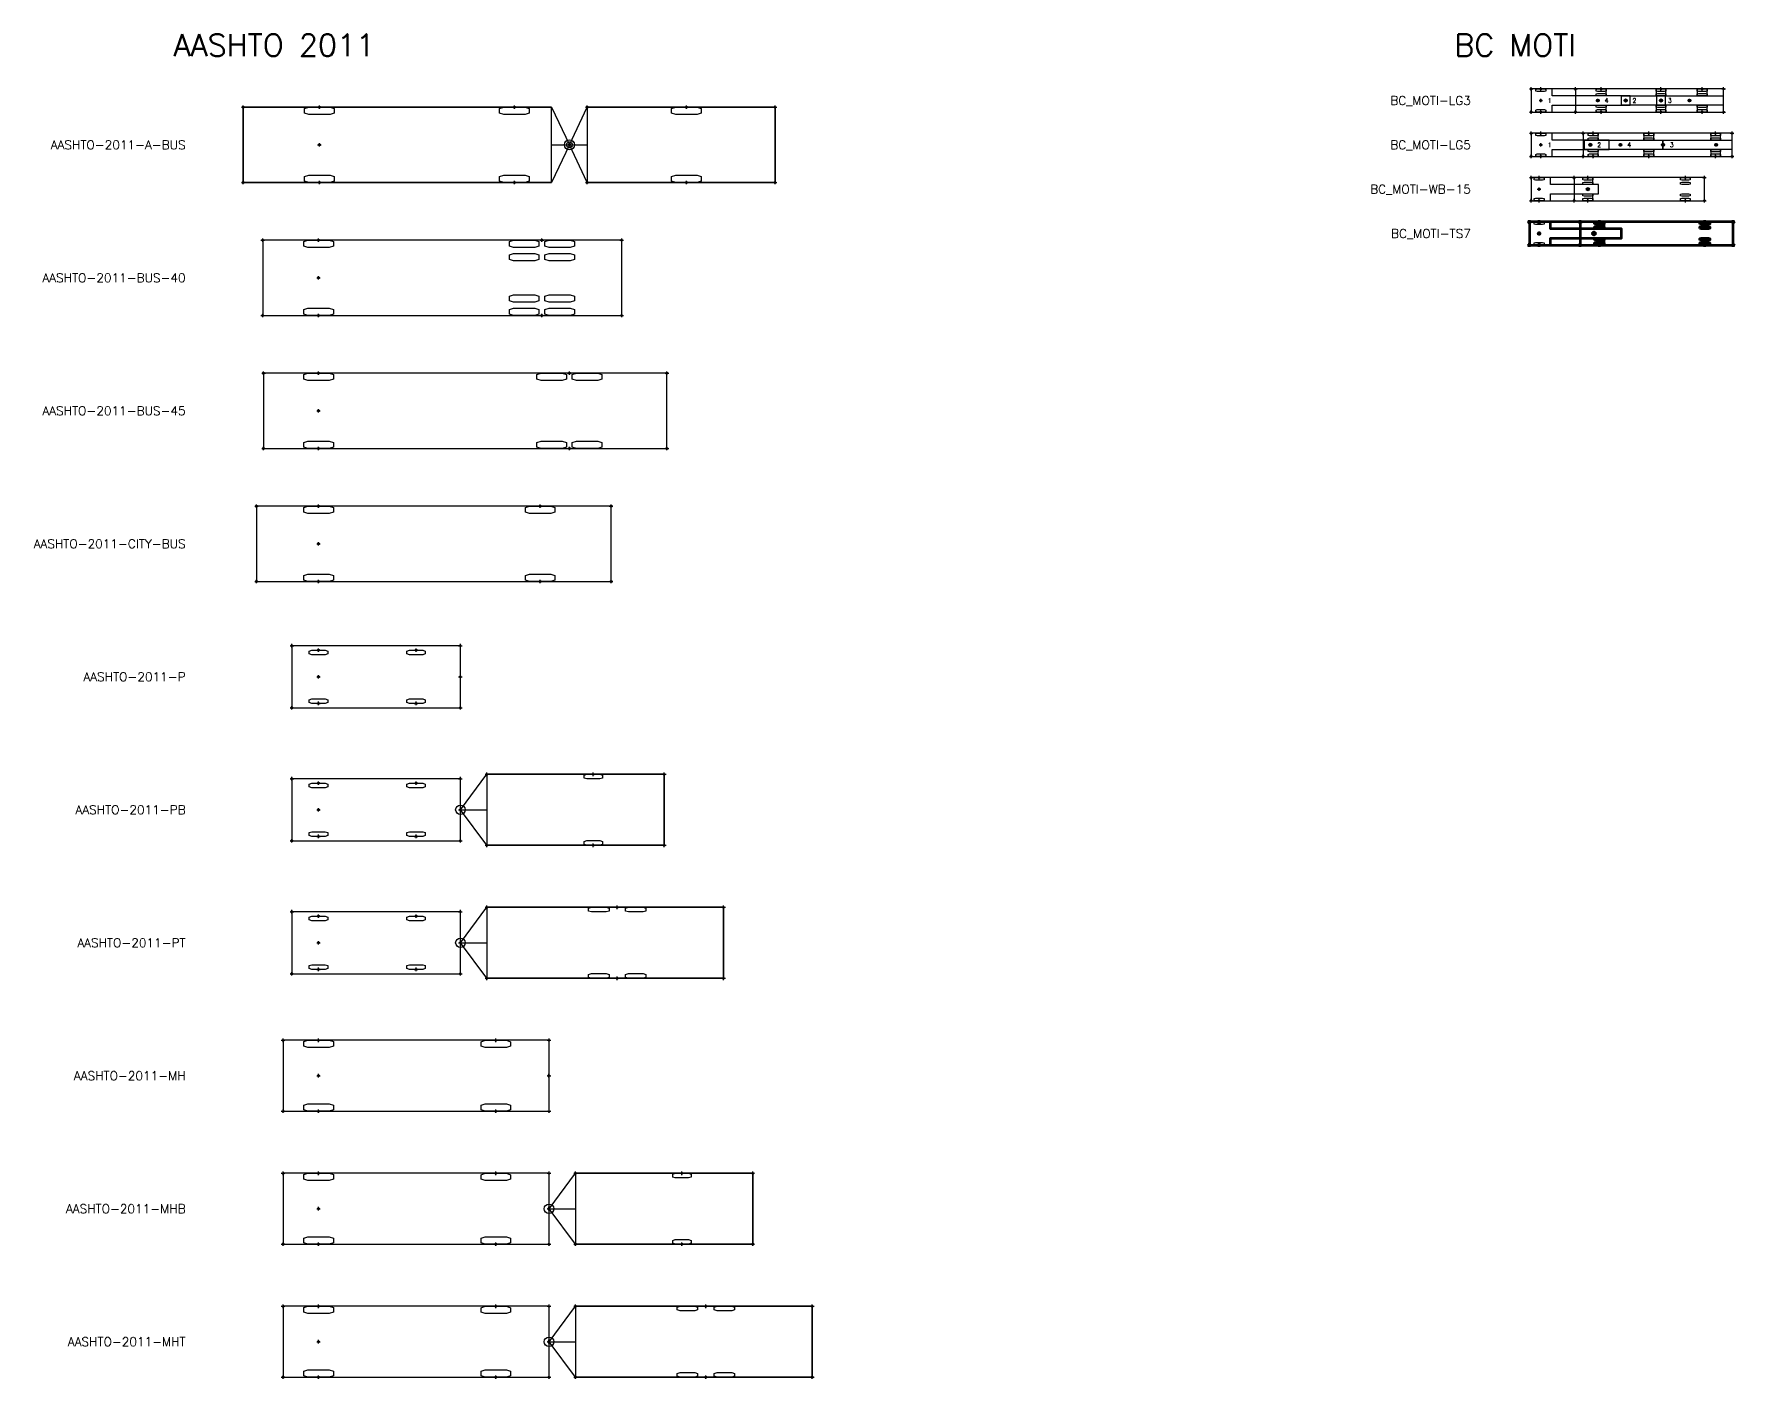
# Model space of a CAD drawing. Header units: metres. Extents: x -125 to 320, y -309 to 8.
# Drawn here: x 127.9 to 319.8, y -144.2 to 7.5 of the extents above; entities that cross this region are included whole.
import ezdxf
from ezdxf.enums import TextEntityAlignment as Align

# ---------------------------------------------------------------- set-up
doc = ezdxf.new("R2010")
doc.units = ezdxf.units.M
doc.header["$PDMODE"] = 34
doc.header["$PDSIZE"] = 0.2
doc.styles.get("Standard").update_dxf_attribs({"font": 'simplex.shx'})

# ---------------------------------------------------------------- blocks, each defined once
blk = doc.blocks.new('WheelLeft2')
at = {"color": 7, "linetype": 'Continuous', "ltscale": 1.524, "flags": 128}
blk.add_lwpolyline([(-1.67, -0.68), (-1.67, -0.16), (-1.2, 0), (1.2, 0), (1.67, -0.16), (1.67, -0.68), (1.2, -0.83), (-1.2, -0.83)], close=True, dxfattribs=at)
blk = doc.blocks.new('WheelRight2')
at = {"color": 7, "linetype": 'Continuous', "ltscale": 1.524, "flags": 128}
blk.add_lwpolyline([(-1.67, 0.16), (-1.67, 0.68), (-1.2, 0.83), (1.2, 0.83), (1.67, 0.68), (1.67, 0.16), (1.2, 0), (-1.2, 0)], close=True, dxfattribs=at)
blk = doc.blocks.new('AASHTO-2011-A-BUS-FRONT')
at = {"color": 7, "linetype": 'Continuous', "ltscale": 1.524}
blk.add_line((34.8, 0), (36.8, 0), dxfattribs=at)
blk.add_lwpolyline([(0, -4.25), (34.8, -4.25), (34.8, 4.25), (0, 4.25), (0, -4.25), (0, -4.25)], close=True, dxfattribs=at)
at = {"color": 7, "linetype": 'Continuous', "ltscale": 1.524, "flags": 128}
for points in [[(28.93, 3.57), (28.93, 4.09), (29.4, 4.25), (31.8, 4.25), (32.27, 4.09), (32.27, 3.57), (31.8, 3.42), (29.4, 3.42)], [(28.93, -4.09), (28.93, -3.57), (29.4, -3.42), (31.8, -3.42), (32.27, -3.57), (32.27, -4.09), (31.8, -4.25), (29.4, -4.25)]]:
    blk.add_lwpolyline(points, close=True, dxfattribs=at)
at = {"color": 7, "linetype": 'Continuous', "ltscale": 1.524}
blk.add_circle((36.8, 0), 0.333, dxfattribs=at)
for p in [(0, 4.25), (8.6, 4.25), (30.6, 4.25), (8.6, 0), (36.8, 0), (0, -4.25), (8.6, -4.25), (30.6, -4.25)]:
    blk.add_point(p)
at = {"layer": 'Defpoints', "flags": 128}
blk.add_lwpolyline([(0, 4.25), (34.8, 4.25), (36.8, 0), (34.8, -4.25), (0, -4.25)], close=True, dxfattribs=at)
for name, p in [('WheelRight2', (8.6, 3.42)), ('WheelLeft2', (8.6, -3.42))]:
    blk.add_blockref(name, p)
at = {"flags": 9}
for tag, p in [('D0', (6.3, 1.86)), ('DG', (6.3, 0.77)), ('D', (6.3, -0.33)), ('DH', (6.3, -1.42)), ('L', (6.3, -2.52))]:
    blk.add_attdef(tag, p, '', height=0.656, dxfattribs=at)
blk = doc.blocks.new('AASHTO-2011-A-BUS-REAR')
at = {"color": 7, "linetype": 'Continuous', "ltscale": 1.524}
blk.add_line((0, 0), (2, 0), dxfattribs=at)
blk.add_lwpolyline([(2, -4.25), (23.2, -4.25), (23.2, 4.25), (2, 4.25), (2, -4.25), (2, -4.25)], close=True, dxfattribs=at)
at = {"color": 7, "linetype": 'Continuous', "ltscale": 1.524, "flags": 128}
for points in [[(11.53, 3.57), (11.53, 4.09), (12, 4.25), (14.4, 4.25), (14.87, 4.09), (14.87, 3.57), (14.4, 3.42), (12, 3.42)], [(11.53, -4.09), (11.53, -3.57), (12, -3.42), (14.4, -3.42), (14.87, -3.57), (14.87, -4.09), (14.4, -4.25), (12, -4.25)]]:
    blk.add_lwpolyline(points, close=True, dxfattribs=at)
at = {"color": 7, "linetype": 'Continuous', "ltscale": 1.524}
blk.add_circle((0, 0), 0.567, dxfattribs=at)
for p in [(2, 4.25), (13.2, 4.25), (23.2, 4.25), (0, 0), (2, -4.25), (13.2, -4.25), (23.2, -4.25)]:
    blk.add_point(p)
at = {"layer": 'Defpoints', "flags": 128}
blk.add_lwpolyline([(0, 0), (2, 4.25), (23.2, 4.25), (23.2, -4.25), (2, -4.25)], close=True, dxfattribs=at)
at = {"flags": 9}
for tag, p in [('D0', (-2.3, 1.86)), ('DG', (-2.3, 0.77)), ('D', (-2.3, -0.33)), ('DH', (-2.3, -1.42)), ('L', (-2.3, -2.52))]:
    blk.add_attdef(tag, p, '', height=0.656, dxfattribs=at)
blk = doc.blocks.new('AASHTO-2011-BUS-40')
at = {"color": 7, "linetype": 'Continuous', "ltscale": 1.524}
blk.add_lwpolyline([(0, -4.25), (40.5, -4.25), (40.5, 4.25), (0, 4.25), (0, -4.25), (0, -4.25)], close=True, dxfattribs=at)
at = {"color": 7, "linetype": 'Continuous', "ltscale": 1.524, "flags": 128}
for points in [[(27.83, 3.57), (27.83, 4.09), (28.3, 4.25), (30.7, 4.25), (31.17, 4.09), (31.17, 3.57), (30.7, 3.42), (28.3, 3.42)], [(31.83, 3.57), (31.83, 4.09), (32.3, 4.25), (34.7, 4.25), (35.17, 4.09), (35.17, 3.57), (34.7, 3.42), (32.3, 3.42)], [(27.83, 2.07), (27.83, 2.59), (28.3, 2.75), (30.7, 2.75), (31.17, 2.59), (31.17, 2.07), (30.7, 1.92), (28.3, 1.92)], [(31.83, 2.07), (31.83, 2.59), (32.3, 2.75), (34.7, 2.75), (35.17, 2.59), (35.17, 2.07), (34.7, 1.92), (32.3, 1.92)], [(27.83, -2.59), (27.83, -2.07), (28.3, -1.92), (30.7, -1.92), (31.17, -2.07), (31.17, -2.59), (30.7, -2.75), (28.3, -2.75)], [(31.83, -2.59), (31.83, -2.07), (32.3, -1.92), (34.7, -1.92), (35.17, -2.07), (35.17, -2.59), (34.7, -2.75), (32.3, -2.75)], [(27.83, -4.09), (27.83, -3.57), (28.3, -3.42), (30.7, -3.42), (31.17, -3.57), (31.17, -4.09), (30.7, -4.25), (28.3, -4.25)], [(31.83, -4.09), (31.83, -3.57), (32.3, -3.42), (34.7, -3.42), (35.17, -3.57), (35.17, -4.09), (34.7, -4.25), (32.3, -4.25)]]:
    blk.add_lwpolyline(points, close=True, dxfattribs=at)
for p in [(0, 4.25), (6.3, 4.25), (31.5, 4.25), (40.5, 4.25), (6.3, 0), (0, -4.25), (6.3, -4.25), (31.5, -4.25), (40.5, -4.25)]:
    blk.add_point(p)
at = {"layer": 'Defpoints', "flags": 128}
blk.add_lwpolyline([(0, -4.25), (40.5, -4.25), (40.5, 4.25), (0, 4.25)], close=True, dxfattribs=at)
for name, p in [('WheelRight2', (6.3, 3.42)), ('WheelLeft2', (6.3, -3.42))]:
    blk.add_blockref(name, p)
at = {"flags": 9}
for tag, p in [('D0', (4, 1.86)), ('DG', (4, 0.77)), ('D', (4, -0.33)), ('DH', (4, -1.42)), ('L', (4, -2.52))]:
    blk.add_attdef(tag, p, '', height=0.656, dxfattribs=at)
blk = doc.blocks.new('AASHTO-2011-BUS-45')
at = {"color": 7, "linetype": 'Continuous', "ltscale": 1.524}
blk.add_lwpolyline([(0, -4.25), (45.5, -4.25), (45.5, 4.25), (0, 4.25), (0, -4.25), (0, -4.25)], close=True, dxfattribs=at)
at = {"color": 7, "linetype": 'Continuous', "ltscale": 1.524, "flags": 128}
for points in [[(30.83, 3.57), (30.83, 4.09), (31.3, 4.25), (33.7, 4.25), (34.17, 4.09), (34.17, 3.57), (33.7, 3.42), (31.3, 3.42)], [(34.83, 3.57), (34.83, 4.09), (35.3, 4.25), (37.7, 4.25), (38.17, 4.09), (38.17, 3.57), (37.7, 3.42), (35.3, 3.42)], [(30.83, -4.09), (30.83, -3.57), (31.3, -3.42), (33.7, -3.42), (34.17, -3.57), (34.17, -4.09), (33.7, -4.25), (31.3, -4.25)], [(34.83, -4.09), (34.83, -3.57), (35.3, -3.42), (37.7, -3.42), (38.17, -3.57), (38.17, -4.09), (37.7, -4.25), (35.3, -4.25)]]:
    blk.add_lwpolyline(points, close=True, dxfattribs=at)
for p in [(0, 4.25), (6.2, 4.25), (34.5, 4.25), (45.5, 4.25), (6.2, 0), (0, -4.25), (6.2, -4.25), (34.5, -4.25), (45.5, -4.25)]:
    blk.add_point(p)
at = {"layer": 'Defpoints', "flags": 128}
blk.add_lwpolyline([(0, -4.25), (45.5, -4.25), (45.5, 4.25), (0, 4.25)], close=True, dxfattribs=at)
for name, p in [('WheelRight2', (6.2, 3.42)), ('WheelLeft2', (6.2, -3.42))]:
    blk.add_blockref(name, p)
at = {"flags": 9}
for tag, p in [('D0', (3.9, 1.86)), ('DG', (3.9, 0.77)), ('D', (3.9, -0.33)), ('DH', (3.9, -1.42)), ('L', (3.9, -2.52))]:
    blk.add_attdef(tag, p, '', height=0.656, dxfattribs=at)
blk = doc.blocks.new('AASHTO-2011-CITY-BUS')
at = {"color": 7, "linetype": 'Continuous', "ltscale": 1.524}
blk.add_lwpolyline([(0, -4.25), (40, -4.25), (40, 4.25), (0, 4.25), (0, -4.25), (0, -4.25)], close=True, dxfattribs=at)
at = {"color": 7, "linetype": 'Continuous', "ltscale": 1.524, "flags": 128}
for points in [[(30.33, 3.57), (30.33, 4.09), (30.8, 4.25), (33.2, 4.25), (33.67, 4.09), (33.67, 3.57), (33.2, 3.42), (30.8, 3.42)], [(30.33, -4.09), (30.33, -3.57), (30.8, -3.42), (33.2, -3.42), (33.67, -3.57), (33.67, -4.09), (33.2, -4.25), (30.8, -4.25)]]:
    blk.add_lwpolyline(points, close=True, dxfattribs=at)
for p in [(0, 4.25), (7, 4.25), (32, 4.25), (40, 4.25), (7, 0), (0, -4.25), (7, -4.25), (32, -4.25), (40, -4.25)]:
    blk.add_point(p)
at = {"layer": 'Defpoints', "flags": 128}
blk.add_lwpolyline([(0, -4.25), (40, -4.25), (40, 4.25), (0, 4.25)], close=True, dxfattribs=at)
for name, p in [('WheelRight2', (7, 3.42)), ('WheelLeft2', (7, -3.42))]:
    blk.add_blockref(name, p)
at = {"flags": 9}
for tag, p in [('D0', (4.7, 1.86)), ('DG', (4.7, 0.77)), ('D', (4.7, -0.33)), ('DH', (4.7, -1.42)), ('L', (4.7, -2.52))]:
    blk.add_attdef(tag, p, '', height=0.656, dxfattribs=at)
blk = doc.blocks.new('WheelLeft4')
at = {"color": 7, "linetype": 'Continuous', "ltscale": 1.524, "flags": 128}
blk.add_lwpolyline([(-1.04, -0.42), (-1.04, -0.1), (-0.75, 0), (0.75, 0), (1.04, -0.1), (1.04, -0.42), (0.75, -0.52), (-0.75, -0.52)], close=True, dxfattribs=at)
blk = doc.blocks.new('WheelRight4')
at = {"color": 7, "linetype": 'Continuous', "ltscale": 1.524, "flags": 128}
blk.add_lwpolyline([(-1.04, 0.1), (-1.04, 0.42), (-0.75, 0.52), (0.75, 0.52), (1.04, 0.42), (1.04, 0.1), (0.75, 0), (-0.75, 0)], close=True, dxfattribs=at)
blk = doc.blocks.new('AASHTO-2011-P')
at = {"color": 7, "linetype": 'Continuous', "ltscale": 1.524}
blk.add_lwpolyline([(0, -3.5), (19, -3.5), (19, 3.5), (0, 3.5), (0, -3.5), (0, -3.5)], close=True, dxfattribs=at)
at = {"color": 7, "linetype": 'Continuous', "ltscale": 1.524, "flags": 128}
for points in [[(12.96, 2.58), (12.96, 2.9), (13.25, 3), (14.75, 3), (15.04, 2.9), (15.04, 2.58), (14.75, 2.48), (13.25, 2.48)], [(12.96, -2.9), (12.96, -2.58), (13.25, -2.48), (14.75, -2.48), (15.04, -2.58), (15.04, -2.9), (14.75, -3), (13.25, -3)]]:
    blk.add_lwpolyline(points, close=True, dxfattribs=at)
for p in [(0, 3.5), (3, 3), (14, 3), (19, 3.5), (3, 0), (19, 0), (0, -3.5), (3, -3), (14, -3), (19, -3.5)]:
    blk.add_point(p)
at = {"layer": 'Defpoints', "flags": 128}
blk.add_lwpolyline([(0, -3.5), (19, -3.5), (19, 3.5), (0, 3.5)], close=True, dxfattribs=at)
for name, p in [('WheelRight4', (3, 2.48)), ('WheelLeft4', (3, -2.48))]:
    blk.add_blockref(name, p)
at = {"flags": 9}
for tag, p in [('D0', (0.7, 1.86)), ('DG', (0.7, 0.77)), ('D', (0.7, -0.33)), ('DH', (0.7, -1.42)), ('L', (0.7, -2.52))]:
    blk.add_attdef(tag, p, '', height=0.656, dxfattribs=at)
blk = doc.blocks.new('AASHTO-2011-B')
at = {"color": 7, "linetype": 'Continuous', "ltscale": 1.524}
blk.add_line((0, 0), (3, 0), dxfattribs=at)
blk.add_lwpolyline([(3, -4), (23, -4), (23, 4), (3, 4), (3, -4), (3, -4)], close=True, dxfattribs=at)
at = {"color": 7, "linetype": 'Continuous', "ltscale": 1.524, "flags": 128}
for points in [[(13.96, 3.58), (13.96, 3.9), (14.25, 4), (15.75, 4), (16.04, 3.9), (16.04, 3.58), (15.75, 3.48), (14.25, 3.48)], [(13.96, -3.9), (13.96, -3.58), (14.25, -3.48), (15.75, -3.48), (16.04, -3.58), (16.04, -3.9), (15.75, -4), (14.25, -4)]]:
    blk.add_lwpolyline(points, close=True, dxfattribs=at)
at = {"color": 7, "linetype": 'Continuous', "ltscale": 1.524}
blk.add_circle((0, 0), 0.533, dxfattribs=at)
for p in [(3, 4), (15, 4), (23, 4), (0, 0), (3, -4), (15, -4), (23, -4)]:
    blk.add_point(p)
at = {"layer": 'Defpoints', "flags": 128}
blk.add_lwpolyline([(0, 0), (3, 4), (23, 4), (23, -4), (3, -4)], close=True, dxfattribs=at)
at = {"flags": 9}
for tag, p in [('D0', (-2.3, 1.86)), ('DG', (-2.3, 0.77)), ('D', (-2.3, -0.33)), ('DH', (-2.3, -1.42)), ('L', (-2.3, -2.52))]:
    blk.add_attdef(tag, p, '', height=0.656, dxfattribs=at)
blk = doc.blocks.new('AASHTO-2011-T')
at = {"color": 7, "linetype": 'Continuous', "ltscale": 1.524}
blk.add_line((0, 0), (3, 0), dxfattribs=at)
blk.add_lwpolyline([(3, -4), (29.7, -4), (29.7, 4), (3, 4), (3, -4), (3, -4)], close=True, dxfattribs=at)
at = {"color": 7, "linetype": 'Continuous', "ltscale": 1.524, "flags": 128}
for points in [[(14.47, 3.58), (14.47, 3.9), (14.79, 4), (16.44, 4), (16.77, 3.9), (16.77, 3.58), (16.44, 3.48), (14.79, 3.48)], [(18.63, 3.58), (18.63, 3.9), (18.96, 4), (20.61, 4), (20.93, 3.9), (20.93, 3.58), (20.61, 3.48), (18.96, 3.48)], [(14.47, -3.9), (14.47, -3.58), (14.79, -3.48), (16.44, -3.48), (16.77, -3.58), (16.77, -3.9), (16.44, -4), (14.79, -4)], [(18.63, -3.9), (18.63, -3.58), (18.96, -3.48), (20.61, -3.48), (20.93, -3.58), (20.93, -3.9), (20.61, -4), (18.96, -4)]]:
    blk.add_lwpolyline(points, close=True, dxfattribs=at)
at = {"color": 7, "linetype": 'Continuous', "ltscale": 1.524}
blk.add_circle((0, 0), 0.533, dxfattribs=at)
for p in [(3, 4), (17.7, 4), (29.7, 4), (0, 0), (3, -4), (17.7, -4), (29.7, -4)]:
    blk.add_point(p)
at = {"layer": 'Defpoints', "flags": 128}
blk.add_lwpolyline([(0, 0), (3, 4), (29.7, 4), (29.7, -4), (3, -4)], close=True, dxfattribs=at)
at = {"flags": 9}
for tag, p in [('D0', (-2.3, 1.86)), ('DG', (-2.3, 0.77)), ('D', (-2.3, -0.33)), ('DH', (-2.3, -1.42)), ('L', (-2.3, -2.52))]:
    blk.add_attdef(tag, p, '', height=0.656, dxfattribs=at)
blk = doc.blocks.new('AASHTO-2011-MH')
at = {"color": 7, "linetype": 'Continuous', "ltscale": 1.524}
blk.add_lwpolyline([(0, -4), (30, -4), (30, 4), (0, 4), (0, -4), (0, -4)], close=True, dxfattribs=at)
at = {"color": 7, "linetype": 'Continuous', "ltscale": 1.524, "flags": 128}
for points in [[(22.33, 3.32), (22.33, 3.84), (22.8, 4), (25.2, 4), (25.67, 3.84), (25.67, 3.32), (25.2, 3.17), (22.8, 3.17)], [(22.33, -3.84), (22.33, -3.32), (22.8, -3.17), (25.2, -3.17), (25.67, -3.32), (25.67, -3.84), (25.2, -4), (22.8, -4)]]:
    blk.add_lwpolyline(points, close=True, dxfattribs=at)
for p in [(0, 4), (4, 4), (24, 4), (30, 4), (4, 0), (29.99, 0), (0, -4), (4, -4), (24, -4), (30, -4)]:
    blk.add_point(p)
at = {"layer": 'Defpoints', "flags": 128}
blk.add_lwpolyline([(0, -4), (30, -4), (30, 4), (0, 4)], close=True, dxfattribs=at)
for name, p in [('WheelRight2', (4, 3.17)), ('WheelLeft2', (4, -3.17))]:
    blk.add_blockref(name, p)
at = {"flags": 9}
for tag, p in [('D0', (1.7, 1.86)), ('DG', (1.7, 0.77)), ('D', (1.7, -0.33)), ('DH', (1.7, -1.42)), ('L', (1.7, -2.52))]:
    blk.add_attdef(tag, p, '', height=0.656, dxfattribs=at)
blk = doc.blocks.new('WheelLeftM1')
at = {"color": 7, "linetype": 'Continuous', "ltscale": 1.524, "flags": 128}
blk.add_lwpolyline([(-0.56, -0.23), (-0.56, -0.05), (-0.4, 0), (0.4, 0), (0.56, -0.05), (0.56, -0.23), (0.4, -0.28), (-0.4, -0.28)], close=True, dxfattribs=at)
blk = doc.blocks.new('WheelRightM1')
at = {"color": 7, "linetype": 'Continuous', "ltscale": 1.524, "flags": 128}
blk.add_lwpolyline([(-0.56, 0.05), (-0.56, 0.23), (-0.4, 0.28), (0.4, 0.28), (0.56, 0.23), (0.56, 0.05), (0.4, 0), (-0.4, 0)], close=True, dxfattribs=at)
blk = doc.blocks.new('BC_MOTI-LG3-Truck')
at = {"color": 7, "linetype": 'Continuous', "ltscale": 1.524}
blk.add_lwpolyline([(0, -1.3), (2.38, -1.3), (2.38, -0.52), (11.16, -0.52), (11.16, 0.52), (2.38, 0.52), (2.38, 1.3), (0, 1.3), (0, -1.3), (0, -1.3)], close=True, dxfattribs=at)
at = {"color": 7, "linetype": 'Continuous', "ltscale": 1.524, "flags": 128}
for points in [[(7.34, 1.07), (7.34, 1.25), (7.5, 1.3), (8.3, 1.3), (8.46, 1.25), (8.46, 1.07), (8.3, 1.02), (7.5, 1.02)], [(7.34, 0.57), (7.34, 0.74), (7.5, 0.8), (8.3, 0.8), (8.46, 0.74), (8.46, 0.57), (8.3, 0.52), (7.5, 0.52)], [(7.34, -0.74), (7.34, -0.57), (7.5, -0.52), (8.3, -0.52), (8.46, -0.57), (8.46, -0.74), (8.3, -0.8), (7.5, -0.8)], [(7.34, -1.25), (7.34, -1.07), (7.5, -1.02), (8.3, -1.02), (8.46, -1.07), (8.46, -1.25), (8.3, -1.3), (7.5, -1.3)]]:
    blk.add_lwpolyline(points, close=True, dxfattribs=at)
at = {"color": 7, "linetype": 'Continuous', "ltscale": 1.524}
for centre, radius in [((7.52, 0), 0.152), ((10.66, 0), 0.173)]:
    blk.add_circle(centre, radius, dxfattribs=at)
for p in [(0, 1.3), (1.1, 1.3), (1.1, 0), (7.9, 1.3), (10.66, 0), (0, -1.3), (1.1, -1.3), (7.9, -1.3)]:
    blk.add_point(p)
at = {"color": 1}
blk.add_point((7.52, 0), dxfattribs=at)
at = {"layer": 'Defpoints'}
blk.add_lwpolyline([(0, -1.3), (8.46, -1.3), (8.46, -0.52), (11.16, -0.52), (11.16, 0.52), (8.46, 0.52), (8.46, 1.3), (0, 1.3)], close=True, dxfattribs=at)
for name, p in [('WheelRightM1', (1.1, 1.02)), ('WheelLeftM1', (1.1, -1.02))]:
    blk.add_blockref(name, p)
blk.add_text('1', height=0.5).set_placement((2.1, 0), align=Align.MIDDLE)
at = {"flags": 9}
for tag, p in [('D0', (0.4, 0.57)), ('DG', (0.4, 0.23)), ('D', (0.4, -0.1)), ('DH', (0.4, -0.43)), ('L', (0.4, -0.77)), ('LA', (0.4, -1.1))]:
    blk.add_attdef(tag, p, '', height=0.2, dxfattribs=at)
blk = doc.blocks.new('BC_MOTI-LG3-Trailer1')
at = {"color": 7, "linetype": 'Continuous', "ltscale": 1.524}
blk.add_lwpolyline([(0, -0.5), (4.99, -0.5), (4.99, 0.5), (0, 0.5), (0, -0.5), (0, -0.5)], close=True, dxfattribs=at)
at = {"color": 7, "linetype": 'Continuous', "ltscale": 1.524, "flags": 128}
for points in [[(3.93, 1.07), (3.93, 1.25), (4.09, 1.3), (4.89, 1.3), (5.05, 1.25), (5.05, 1.07), (4.89, 1.02), (4.09, 1.02)], [(3.93, 0.57), (3.93, 0.74), (4.09, 0.8), (4.89, 0.8), (5.05, 0.74), (5.05, 0.57), (4.89, 0.52), (4.09, 0.52)], [(3.93, -0.74), (3.93, -0.57), (4.09, -0.52), (4.89, -0.52), (5.05, -0.57), (5.05, -0.74), (4.89, -0.8), (4.09, -0.8)], [(3.93, -1.25), (3.93, -1.07), (4.09, -1.02), (4.89, -1.02), (5.05, -1.07), (5.05, -1.25), (4.89, -1.3), (4.09, -1.3)]]:
    blk.add_lwpolyline(points, close=True, dxfattribs=at)
at = {"color": 7, "linetype": 'Continuous', "ltscale": 1.524}
for centre, radius in [((0.5, 0), 0.104), ((4.49, 0), 0.173)]:
    blk.add_circle(centre, radius, dxfattribs=at)
for p in [(0.5, 0), (4.49, 1.3), (4.49, 0), (4.49, -1.3)]:
    blk.add_point(p)
at = {"layer": 'Defpoints'}
blk.add_lwpolyline([(0, -0.5), (3.93, -0.5), (3.93, -1.3), (5.05, -1.3), (5.05, -0.5), (4.99, -0.5), (4.99, 0.5), (5.05, 0.5), (5.05, 1.3), (3.93, 1.3), (3.93, 0.5), (0, 0.5)], close=True, dxfattribs=at)
blk.add_text('2', height=0.5).set_placement((1.5, 0), align=Align.MIDDLE)
at = {"flags": 9}
for tag, p in [('D0', (-0.3, 0.57)), ('DG', (-0.3, 0.23)), ('D', (-0.3, -0.1)), ('DH', (-0.3, -0.43)), ('L', (-0.3, -0.77))]:
    blk.add_attdef(tag, p, '', height=0.2, dxfattribs=at)
blk = doc.blocks.new('BC_MOTI-LG3-Trailer2')
at = {"color": 7, "linetype": 'Continuous', "ltscale": 1.524}
blk.add_lwpolyline([(0, -0.5), (7.57, -0.5), (7.57, 0.5), (0, 0.5), (0, -0.5), (0, -0.5)], close=True, dxfattribs=at)
at = {"color": 7, "linetype": 'Continuous', "ltscale": 1.524, "flags": 128}
for points in [[(4.59, 1.07), (4.59, 1.25), (4.75, 1.3), (5.55, 1.3), (5.71, 1.25), (5.71, 1.07), (5.55, 1.02), (4.75, 1.02)], [(4.59, 0.57), (4.59, 0.74), (4.75, 0.8), (5.55, 0.8), (5.71, 0.74), (5.71, 0.57), (5.55, 0.52), (4.75, 0.52)], [(4.59, -0.74), (4.59, -0.57), (4.75, -0.52), (5.55, -0.52), (5.71, -0.57), (5.71, -0.74), (5.55, -0.8), (4.75, -0.8)], [(4.59, -1.25), (4.59, -1.07), (4.75, -1.02), (5.55, -1.02), (5.71, -1.07), (5.71, -1.25), (5.55, -1.3), (4.75, -1.3)]]:
    blk.add_lwpolyline(points, close=True, dxfattribs=at)
at = {"color": 7, "linetype": 'Continuous', "ltscale": 1.524}
for centre, radius in [((0.5, 0), 0.102), ((3.72, 0), 0.152)]:
    blk.add_circle(centre, radius, dxfattribs=at)
for p in [(0.5, 0), (5.15, 1.3), (5.15, -1.3)]:
    blk.add_point(p)
at = {"color": 1, "linetype": 'Continuous', "ltscale": 1.524}
blk.add_point((3.72, 0), dxfattribs=at)
at = {"layer": 'Defpoints'}
blk.add_lwpolyline([(0, -0.5), (4.59, -0.5), (4.59, -1.3), (5.71, -1.3), (5.71, -0.5), (7.57, -0.5), (7.57, 0.5), (5.71, 0.5), (5.71, 1.3), (4.59, 1.3), (4.59, 0.5), (0, 0.5)], close=True, dxfattribs=at)
blk.add_text('3', height=0.5).set_placement((1.5, 0), align=Align.MIDDLE)
at = {"flags": 9}
for tag, p in [('D0', (-0.7, 0.57)), ('DG', (-0.7, 0.23)), ('D', (-0.7, -0.1)), ('DH', (-0.7, -0.43)), ('L', (-0.7, -0.77)), ('LB', (-0.7, -1.1))]:
    blk.add_attdef(tag, p, '', height=0.2, dxfattribs=at)
blk = doc.blocks.new('BC_MOTI-LG3-Load')
at = {"color": 7, "linetype": 'Continuous', "ltscale": 1.524}
blk.add_lwpolyline([(0, -1.3), (16.7, -1.3), (16.7, 1.3), (0, 1.3), (0, -1.3)], close=True, dxfattribs=at)
for centre in [(2.5, 0), (12.85, 0)]:
    blk.add_circle(centre, 0.152, dxfattribs=at)
for p in [(0, 1.3), (16.7, 1.3), (0, -1.3), (16.7, -1.3)]:
    blk.add_point(p)
at = {"color": 3}
for p in [(2.5, 0), (12.85, 0)]:
    blk.add_point(p, dxfattribs=at)
at = {"layer": 'Defpoints'}
blk.add_lwpolyline([(0, -1.3), (16.7, -1.3), (16.7, 1.3), (0, 1.3)], close=True, dxfattribs=at)
blk.add_text('4', height=0.5).set_placement((3.5, 0), align=Align.MIDDLE)
at = {"flags": 9}
for tag, p in [('LB', (1.8, -0.1)), ('LA', (1.8, -0.43))]:
    blk.add_attdef(tag, p, '', height=0.2, dxfattribs=at)
blk = doc.blocks.new('BC_MOTI-LG5-Truck')
at = {"color": 7, "linetype": 'Continuous', "ltscale": 1.524}
blk.add_lwpolyline([(0, -1.3), (2.38, -1.3), (2.38, -0.52), (8.8, -0.52), (8.8, 0.52), (2.38, 0.52), (2.38, 1.3), (0, 1.3), (0, -1.3), (0, -1.3)], close=True, dxfattribs=at)
at = {"color": 7, "linetype": 'Continuous', "ltscale": 1.524, "flags": 128}
for points in [[(6.44, 1.07), (6.44, 1.25), (6.6, 1.3), (7.4, 1.3), (7.56, 1.25), (7.56, 1.07), (7.4, 1.02), (6.6, 1.02)], [(6.44, 0.57), (6.44, 0.74), (6.6, 0.8), (7.4, 0.8), (7.56, 0.74), (7.56, 0.57), (7.4, 0.52), (6.6, 0.52)], [(6.44, -0.74), (6.44, -0.57), (6.6, -0.52), (7.4, -0.52), (7.56, -0.57), (7.56, -0.74), (7.4, -0.8), (6.6, -0.8)], [(6.44, -1.25), (6.44, -1.07), (6.6, -1.02), (7.4, -1.02), (7.56, -1.07), (7.56, -1.25), (7.4, -1.3), (6.6, -1.3)]]:
    blk.add_lwpolyline(points, close=True, dxfattribs=at)
at = {"color": 7, "linetype": 'Continuous', "ltscale": 1.524}
blk.add_circle((6.68, 0), 0.173, dxfattribs=at)
for p in [(0, 1.3), (1.1, 1.3), (1.1, 0), (6.68, 0), (7, 1.3), (0, -1.3), (1.1, -1.3), (7, -1.3)]:
    blk.add_point(p)
at = {"layer": 'Defpoints'}
blk.add_lwpolyline([(0, -1.3), (7.56, -1.3), (7.56, -0.52), (8.8, -0.52), (8.8, 0.52), (7.56, 0.52), (7.56, 1.3), (0, 1.3)], close=True, dxfattribs=at)
for name, p in [('WheelRightM1', (1.1, 1.02)), ('WheelLeftM1', (1.1, -1.02))]:
    blk.add_blockref(name, p)
blk.add_text('1', height=0.5).set_placement((2.1, 0), align=Align.MIDDLE)
at = {"flags": 9}
for tag, p in [('D0', (0.4, 0.57)), ('DG', (0.4, 0.23)), ('D', (0.4, -0.1)), ('DH', (0.4, -0.43)), ('L', (0.4, -0.77))]:
    blk.add_attdef(tag, p, '', height=0.2, dxfattribs=at)
blk = doc.blocks.new('BC_MOTI-LG5-Trailer2')
at = {"color": 7, "linetype": 'Continuous', "ltscale": 1.524}
blk.add_lwpolyline([(0, -0.5), (7.8, -0.5), (7.8, 0.5), (0, 0.5), (0, -0.5), (0, -0.5)], close=True, dxfattribs=at)
at = {"color": 7, "linetype": 'Continuous', "ltscale": 1.524, "flags": 128}
for points in [[(5.39, 1.07), (5.39, 1.25), (5.55, 1.3), (6.35, 1.3), (6.51, 1.25), (6.51, 1.07), (6.35, 1.02), (5.55, 1.02)], [(5.39, 0.57), (5.39, 0.74), (5.55, 0.8), (6.35, 0.8), (6.51, 0.74), (6.51, 0.57), (6.35, 0.52), (5.55, 0.52)], [(5.39, -0.74), (5.39, -0.57), (5.55, -0.52), (6.35, -0.52), (6.51, -0.57), (6.51, -0.74), (6.35, -0.8), (5.55, -0.8)], [(5.39, -1.25), (5.39, -1.07), (5.55, -1.02), (6.35, -1.02), (6.51, -1.07), (6.51, -1.25), (6.35, -1.3), (5.55, -1.3)]]:
    blk.add_lwpolyline(points, close=True, dxfattribs=at)
at = {"color": 7, "linetype": 'Continuous', "ltscale": 1.524}
for centre, radius in [((0, 0), 0.102), ((6, 0), 0.152)]:
    blk.add_circle(centre, radius, dxfattribs=at)
for p in [(0, 0), (5.95, 1.3), (5.95, -1.3)]:
    blk.add_point(p)
at = {"color": 1, "linetype": 'Continuous', "ltscale": 1.524}
blk.add_point((6, 0), dxfattribs=at)
at = {"layer": 'Defpoints'}
blk.add_lwpolyline([(0, -0.5), (5.39, -0.5), (5.39, -1.3), (6.51, -1.3), (6.51, -0.5), (7.8, -0.5), (7.8, 0.5), (6.51, 0.5), (6.51, 1.3), (5.39, 1.3), (5.39, 0.5), (0, 0.5)], close=True, dxfattribs=at)
blk.add_text('3', height=0.5).set_placement((1, 0), align=Align.MIDDLE)
at = {"flags": 9}
for tag, p in [('D0', (-0.7, 0.57)), ('DG', (-0.7, 0.23)), ('D', (-0.7, -0.1)), ('DH', (-0.7, -0.43)), ('L', (-0.7, -0.77)), ('LB', (-0.7, -1.1))]:
    blk.add_attdef(tag, p, '', height=0.2, dxfattribs=at)
blk = doc.blocks.new('BC_MOTI-LG5-Load')
at = {"color": 7, "linetype": 'Continuous', "ltscale": 1.524}
blk.add_lwpolyline([(0, -1.3), (16.8, -1.3), (16.8, 1.3), (0, 1.3), (0, -1.3)], close=True, dxfattribs=at)
for centre in [(4.2, 0), (15, 0)]:
    blk.add_circle(centre, 0.152, dxfattribs=at)
for p in [(0, 1.3), (16.8, 1.3), (0, -1.3), (16.8, -1.3)]:
    blk.add_point(p)
at = {"color": 3}
for p in [(4.2, 0), (15, 0)]:
    blk.add_point(p, dxfattribs=at)
at = {"layer": 'Defpoints'}
blk.add_lwpolyline([(0, -1.3), (16.8, -1.3), (16.8, 1.3), (0, 1.3)], close=True, dxfattribs=at)
blk.add_text('4', height=0.5).set_placement((5.2, 0), align=Align.MIDDLE)
at = {"flags": 9}
for tag, p in [('LB', (3.5, -0.1)), ('LA', (3.5, -0.43))]:
    blk.add_attdef(tag, p, '', height=0.2, dxfattribs=at)
blk = doc.blocks.new('BC_MOTI-LG5-Trailer1')
at = {"color": 7, "linetype": 'Continuous', "ltscale": 1.524}
blk.add_lwpolyline([(0, -0.5), (8.89, -0.5), (8.89, 0.5), (0, 0.5), (0, -0.5), (0, -0.5)], close=True, dxfattribs=at)
at = {"color": 7, "linetype": 'Continuous', "ltscale": 1.524, "flags": 128}
for points in [[(6.73, 1.07), (6.73, 1.25), (6.89, 1.3), (7.69, 1.3), (7.85, 1.25), (7.85, 1.07), (7.69, 1.02), (6.89, 1.02)], [(6.73, 0.57), (6.73, 0.74), (6.89, 0.8), (7.69, 0.8), (7.85, 0.74), (7.85, 0.57), (7.69, 0.52), (6.89, 0.52)], [(6.73, -0.74), (6.73, -0.57), (6.89, -0.52), (7.69, -0.52), (7.85, -0.57), (7.85, -0.74), (7.69, -0.8), (6.89, -0.8)], [(6.73, -1.25), (6.73, -1.07), (6.89, -1.02), (7.69, -1.02), (7.85, -1.07), (7.85, -1.25), (7.69, -1.3), (6.89, -1.3)]]:
    blk.add_lwpolyline(points, close=True, dxfattribs=at)
at = {"color": 7, "linetype": 'Continuous', "ltscale": 1.524}
for centre, radius in [((0.7, 0), 0.104), ((4.09, 0), 0.152), ((8.89, 0), 0.173)]:
    blk.add_circle(centre, radius, dxfattribs=at)
for p in [(0.7, 0), (7.29, 1.3), (8.89, 0), (7.29, -1.3)]:
    blk.add_point(p)
at = {"color": 1}
blk.add_point((4.09, 0), dxfattribs=at)
at = {"layer": 'Defpoints'}
blk.add_lwpolyline([(0, -0.5), (6.73, -0.5), (6.73, -1.3), (7.85, -1.3), (7.85, -0.5), (8.89, -0.5), (8.89, 0.5), (7.85, 0.5), (7.85, 1.3), (6.73, 1.3), (6.73, 0.5), (0, 0.5)], close=True, dxfattribs=at)
blk.add_text('2', height=0.5).set_placement((1.7, 0), align=Align.MIDDLE)
at = {"flags": 9}
for tag, p in [('D0', (-0.3, 0.57)), ('DG', (-0.3, 0.23)), ('D', (-0.3, -0.1)), ('DH', (-0.3, -0.43)), ('L', (-0.3, -0.77)), ('LA', (-0.3, -1.1))]:
    blk.add_attdef(tag, p, '', height=0.2, dxfattribs=at)
blk = doc.blocks.new('BC_MOTI-WB-15-Trailer')
at = {"color": 7, "linetype": 'Continuous', "ltscale": 1.524}
blk.add_lwpolyline([(0, -1.3), (14.7, -1.3), (14.7, 1.3), (0, 1.3), (0, -1.3), (0, -1.3)], close=True, dxfattribs=at)
at = {"color": 7, "linetype": 'Continuous', "ltscale": 1.524, "flags": 128}
for points in [[(11.99, 1.07), (11.99, 1.25), (12.15, 1.3), (12.95, 1.3), (13.11, 1.25), (13.11, 1.07), (12.95, 1.02), (12.15, 1.02)], [(11.99, 0.57), (11.99, 0.74), (12.15, 0.8), (12.95, 0.8), (13.11, 0.74), (13.11, 0.57), (12.95, 0.52), (12.15, 0.52)], [(11.99, -0.74), (11.99, -0.57), (12.15, -0.52), (12.95, -0.52), (13.11, -0.57), (13.11, -0.74), (12.95, -0.8), (12.15, -0.8)], [(11.99, -1.25), (11.99, -1.07), (12.15, -1.02), (12.95, -1.02), (13.11, -1.07), (13.11, -1.25), (12.95, -1.3), (12.15, -1.3)]]:
    blk.add_lwpolyline(points, close=True, dxfattribs=at)
for p in [(0, 1.3), (1.55, 0), (12.55, 1.3), (14.7, 1.3), (0, -1.3), (12.55, -1.3), (14.7, -1.3)]:
    blk.add_point(p)
at = {"layer": 'Defpoints'}
blk.add_lwpolyline([(0, -1.3), (14.7, -1.3), (14.7, 1.3), (0, 1.3)], close=True, dxfattribs=at)
at = {"flags": 9}
for tag, p in [('D0', (0.85, 0.57)), ('DG', (0.85, 0.23)), ('D', (0.85, -0.1)), ('DH', (0.85, -0.43)), ('L', (0.85, -0.77))]:
    blk.add_attdef(tag, p, '', height=0.2, dxfattribs=at)
blk = doc.blocks.new('BC_MOTI-WB-15-Truck')
at = {"color": 7, "linetype": 'Continuous', "ltscale": 1.524}
blk.add_lwpolyline([(0, -1.3), (2.18, -1.3), (2.18, -0.52), (7.6, -0.52), (7.6, 0.52), (2.18, 0.52), (2.18, 1.3), (0, 1.3), (0, -1.3), (0, -1.3)], close=True, dxfattribs=at)
at = {"color": 7, "linetype": 'Continuous', "ltscale": 1.524, "flags": 128}
for points in [[(5.84, 1.07), (5.84, 1.25), (6, 1.3), (6.8, 1.3), (6.96, 1.25), (6.96, 1.07), (6.8, 1.02), (6, 1.02)], [(5.84, 0.57), (5.84, 0.74), (6, 0.8), (6.8, 0.8), (6.96, 0.74), (6.96, 0.57), (6.8, 0.52), (6, 0.52)], [(5.84, -0.74), (5.84, -0.57), (6, -0.52), (6.8, -0.52), (6.96, -0.57), (6.96, -0.74), (6.8, -0.8), (6, -0.8)], [(5.84, -1.25), (5.84, -1.07), (6, -1.02), (6.8, -1.02), (6.96, -1.07), (6.96, -1.25), (6.8, -1.3), (6, -1.3)]]:
    blk.add_lwpolyline(points, close=True, dxfattribs=at)
at = {"color": 7, "linetype": 'Continuous', "ltscale": 1.524}
blk.add_circle((6.4, 0), 0.173, dxfattribs=at)
for p in [(0, 1.3), (0.9, 1.3), (0.9, 0), (6.4, 1.3), (6.4, 0), (0, -1.3), (0.9, -1.3), (6.4, -1.3)]:
    blk.add_point(p)
at = {"layer": 'Defpoints'}
blk.add_lwpolyline([(0, -1.3), (6.96, -1.3), (6.96, -0.52), (7.6, -0.52), (7.6, 0.52), (6.96, 0.52), (6.96, 1.3), (0, 1.3)], close=True, dxfattribs=at)
for name, p in [('WheelRightM1', (0.9, 1.02)), ('WheelLeftM1', (0.9, -1.02))]:
    blk.add_blockref(name, p)
at = {"flags": 9}
for tag, p in [('D0', (0.2, 0.57)), ('DG', (0.2, 0.23)), ('D', (0.2, -0.1)), ('DH', (0.2, -0.43)), ('L', (0.2, -0.77))]:
    blk.add_attdef(tag, p, '', height=0.2, dxfattribs=at)
blk = doc.blocks.new('BC_MOTI-TS7-Truck')
at = {"color": 7, "linetype": 'Continuous', "lineweight": 100, "ltscale": 1.524}
blk.add_lwpolyline([(0, -1.3), (2.38, -1.3), (2.38, -0.52), (10.4, -0.52), (10.4, 0.52), (2.38, 0.52), (2.38, 1.3), (0, 1.3), (0, -1.3), (0, -1.3)], close=True, dxfattribs=at)
at = {"color": 7, "linetype": 'Continuous', "lineweight": 100, "ltscale": 1.524, "flags": 128}
for points in [[(7.34, 1.07), (7.34, 1.25), (7.5, 1.3), (8.3, 1.3), (8.46, 1.25), (8.46, 1.07), (8.3, 1.02), (7.5, 1.02)], [(7.34, 0.57), (7.34, 0.74), (7.5, 0.8), (8.3, 0.8), (8.46, 0.74), (8.46, 0.57), (8.3, 0.52), (7.5, 0.52)], [(7.34, -0.74), (7.34, -0.57), (7.5, -0.52), (8.3, -0.52), (8.46, -0.57), (8.46, -0.74), (8.3, -0.8), (7.5, -0.8)], [(7.34, -1.25), (7.34, -1.07), (7.5, -1.02), (8.3, -1.02), (8.46, -1.07), (8.46, -1.25), (8.3, -1.3), (7.5, -1.3)]]:
    blk.add_lwpolyline(points, close=True, dxfattribs=at)
at = {"color": 7, "linetype": 'Continuous', "lineweight": 100, "ltscale": 1.524}
blk.add_circle((7.3, 0), 0.173, dxfattribs=at)
at = {"linetype": 'Continuous', "lineweight": 100}
for p in [(0, 1.3), (1.1, 1.3), (1.1, 0), (7.3, 0), (7.9, 1.3), (0, -1.3), (1.1, -1.3), (7.9, -1.3)]:
    blk.add_point(p, dxfattribs=at)
at = {"layer": 'Defpoints', "linetype": 'Continuous', "lineweight": 100}
blk.add_lwpolyline([(0, -1.3), (8.46, -1.3), (8.46, -0.52), (10.4, -0.52), (10.4, 0.52), (8.46, 0.52), (8.46, 1.3), (0, 1.3)], close=True, dxfattribs=at)
at = {"linetype": 'Continuous', "lineweight": 100}
for name, p in [('WheelRightM1', (1.1, 1.02)), ('WheelLeftM1', (1.1, -1.02))]:
    blk.add_blockref(name, p, dxfattribs=at)
at = {"linetype": 'Continuous', "lineweight": 100, "flags": 9}
for tag, p in [('D0', (0.4, 0.57)), ('DG', (0.4, 0.23)), ('D', (0.4, -0.1)), ('DH', (0.4, -0.43)), ('L', (0.4, -0.77))]:
    blk.add_attdef(tag, p, '', height=0.2, dxfattribs=at)
blk = doc.blocks.new('BC_MOTI-TS7-Trailer')
at = {"color": 7, "linetype": 'Continuous', "lineweight": 100, "ltscale": 1.524}
blk.add_lwpolyline([(0, -1.3), (17.25, -1.3), (17.25, 1.3), (0, 1.3), (0, -1.3), (0, -1.3)], close=True, dxfattribs=at)
at = {"color": 7, "linetype": 'Continuous', "lineweight": 100, "ltscale": 1.524, "flags": 128}
for points in [[(13.49, 1.07), (13.49, 1.25), (13.65, 1.3), (14.45, 1.3), (14.61, 1.25), (14.61, 1.07), (14.45, 1.02), (13.65, 1.02)], [(13.49, 0.57), (13.49, 0.74), (13.65, 0.8), (14.45, 0.8), (14.61, 0.74), (14.61, 0.57), (14.45, 0.52), (13.65, 0.52)], [(13.49, -0.74), (13.49, -0.57), (13.65, -0.52), (14.45, -0.52), (14.61, -0.57), (14.61, -0.74), (14.45, -0.8), (13.65, -0.8)], [(13.49, -1.25), (13.49, -1.07), (13.65, -1.02), (14.45, -1.02), (14.61, -1.07), (14.61, -1.25), (14.45, -1.3), (13.65, -1.3)]]:
    blk.add_lwpolyline(points, close=True, dxfattribs=at)
at = {"linetype": 'Continuous', "lineweight": 100}
for p in [(0, 1.3), (1.55, 0), (14.05, 1.3), (17.25, 1.3), (0, -1.3), (14.05, -1.3), (17.25, -1.3)]:
    blk.add_point(p, dxfattribs=at)
at = {"layer": 'Defpoints', "linetype": 'Continuous', "lineweight": 100}
blk.add_lwpolyline([(0, -1.3), (17.25, -1.3), (17.25, 1.3), (0, 1.3)], close=True, dxfattribs=at)
at = {"linetype": 'Continuous', "lineweight": 100, "flags": 9}
for tag, p in [('D0', (0.85, 0.57)), ('DG', (0.85, 0.23)), ('D', (0.85, -0.1)), ('DH', (0.85, -0.43)), ('L', (0.85, -0.77))]:
    blk.add_attdef(tag, p, '', height=0.2, dxfattribs=at)

msp = doc.modelspace()

# ---------------------------------------------------------------- block references
for name, p in [('BC_MOTI-LG3-Truck', (296.8, 0)), ('BC_MOTI-LG3-Load', (301.82, 0)), ('BC_MOTI-LG3-Trailer1', (306.96, 0)), ('BC_MOTI-LG3-Trailer2', (310.95, 0)), ('AASHTO-2011-A-BUS-FRONT', (151.5, -5)), ('AASHTO-2011-A-BUS-REAR', (188.3, -5)), ('BC_MOTI-LG5-Truck', (296.8, -5)), ('BC_MOTI-LG5-Load', (302.67, -5)), ('BC_MOTI-LG5-Trailer1', (302.78, -5)), ('BC_MOTI-LG5-Trailer2', (311.67, -5)), ('BC_MOTI-WB-15-Truck', (296.8, -10)), ('BC_MOTI-WB-15-Trailer', (301.65, -10)), ('AASHTO-2011-BUS-40', (153.7, -20)), ('AASHTO-2011-BUS-45', (153.8, -35)), ('AASHTO-2011-CITY-BUS', (153, -50)), ('AASHTO-2011-P', (157, -65)), ('AASHTO-2011-P', (157, -80)), ('AASHTO-2011-B', (176, -80)), ('AASHTO-2011-P', (157, -95)), ('AASHTO-2011-T', (176, -95)), ('AASHTO-2011-MH', (156, -110)), ('AASHTO-2011-MH', (156, -125)), ('AASHTO-2011-B', (186, -125)), ('AASHTO-2011-MH', (156, -140)), ('AASHTO-2011-T', (186, -140))]:
    msp.add_blockref(name, p)
at = {"linetype": 'Continuous', "lineweight": 100}
for name, p in [('BC_MOTI-TS7-Truck', (296.6, -15)), ('BC_MOTI-TS7-Trailer', (302.35, -15))]:
    msp.add_blockref(name, p, dxfattribs=at)

# ---------------------------------------------------------------- texts
for s, p in [('AASHTO 2011', (155, 5)), ('BC MOTI', (295, 5))]:
    msp.add_text(s, height=2.5).set_placement(p, align=Align.CENTER)
for s, p in [('BC_MOTI-LG3', (290, 0)), ('AASHTO-2011-A-BUS', (145, -5)), ('BC_MOTI-LG5', (290, -5)), ('BC_MOTI-WB-15', (290, -10)), ('BC_MOTI-TS7', (290, -15)), ('AASHTO-2011-BUS-40', (145, -20)), ('AASHTO-2011-BUS-45', (145, -35)), ('AASHTO-2011-CITY-BUS', (145, -50)), ('AASHTO-2011-P', (145, -65)), ('AASHTO-2011-PB', (145, -80)), ('AASHTO-2011-PT', (145, -95)), ('AASHTO-2011-MH', (145, -110)), ('AASHTO-2011-MHB', (145, -125)), ('AASHTO-2011-MHT', (145, -140))]:
    msp.add_text(s, height=1).set_placement(p, align=Align.MIDDLE_RIGHT)

doc.saveas('drawing.dxf')
